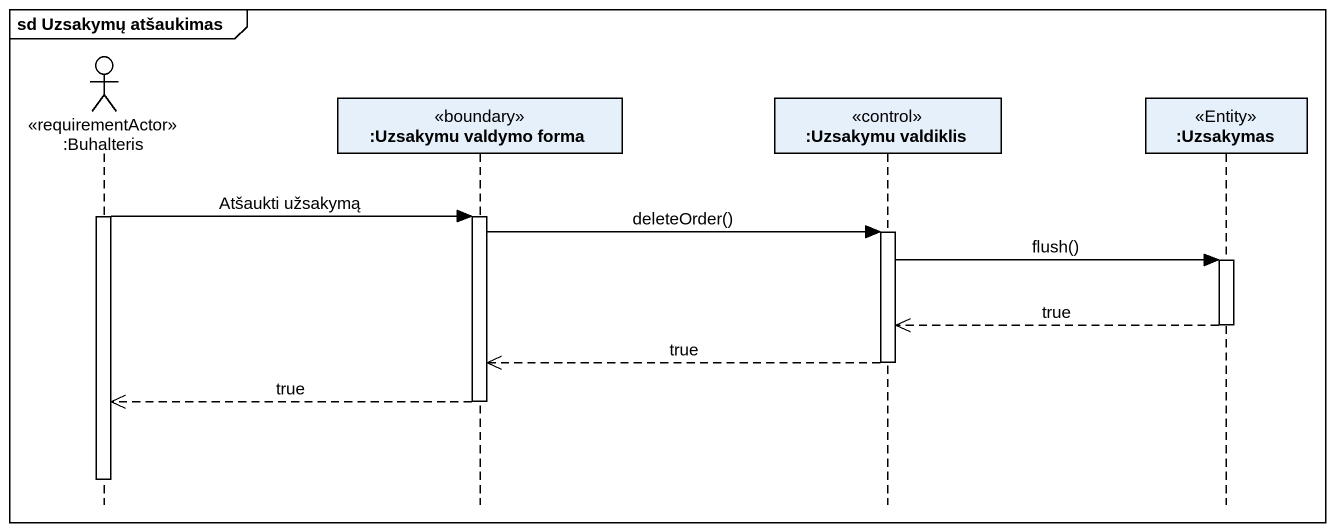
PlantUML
@startuml
mainframe sd Uzsakymų atšaukimas
hide footbox
actor ":Buhalteris" as Buhalteris <<requirementActor>>
participant ":Uzsakymu valdymo forma" as Uzsakymu_valdymo_forma <<boundary>>
participant ":Uzsakymu valdiklis" as Uzsakymu_valdiklis <<control>>
participant ":Uzsakymas" as Uzsakymas <<Entity>>

activate Buhalteris
Buhalteris -> Uzsakymu_valdymo_forma : Atšaukti užsakymą
activate Uzsakymu_valdymo_forma
Uzsakymu_valdymo_forma -> Uzsakymu_valdiklis : deleteOrder()
activate Uzsakymu_valdiklis
Uzsakymu_valdiklis -> Uzsakymas : flush()
activate Uzsakymas
Uzsakymas -->> Uzsakymu_valdiklis : true
deactivate Uzsakymas
Uzsakymu_valdiklis -->> Uzsakymu_valdymo_forma : true
deactivate Uzsakymu_valdiklis
Uzsakymu_valdymo_forma -->> Buhalteris : true
deactivate Uzsakymu_valdymo_forma
deactivate Buhalteris
@enduml
